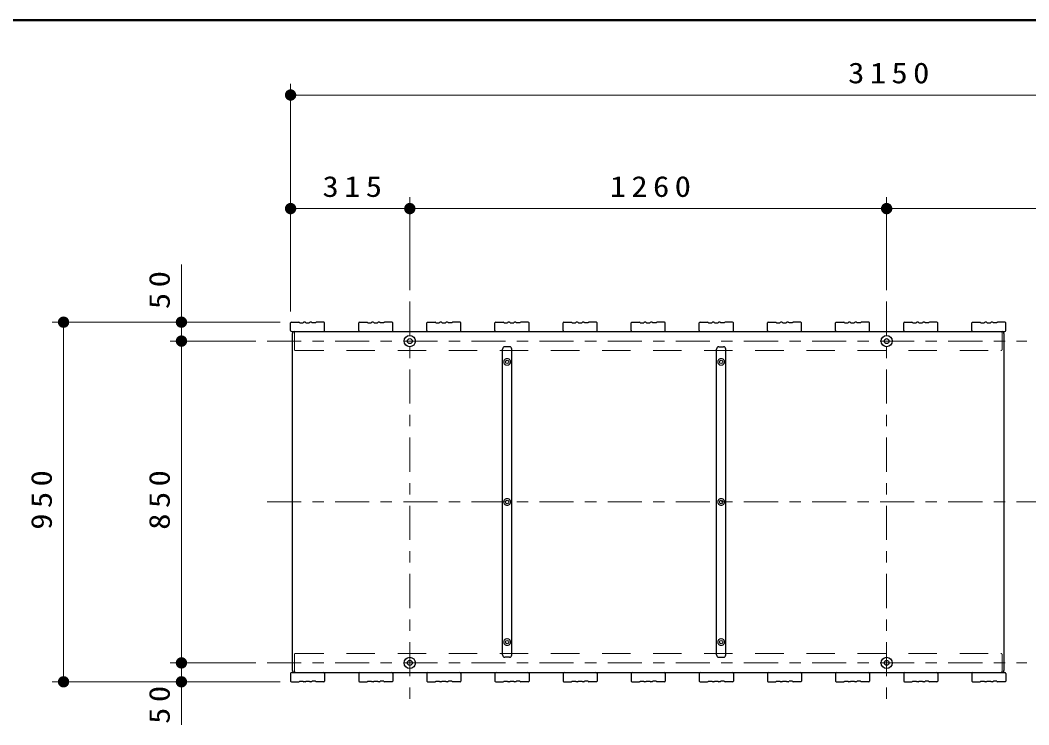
# Model space of a CAD drawing. Units: millimetres on the paper, scale 1:30. Extents: x -385 to 0, y 0 to 267.
# Drawn here: x -224.7 to -135.8, y 205 to 267 of the extents above; entities that cross this region are included whole.
import ezdxf

# ---------------------------------------------------------------- set-up
doc = ezdxf.new("R2010")
doc.units = ezdxf.units.MM
doc.linetypes.add('USER1', pattern=[4.5, 2.5, -2])
doc.linetypes.add('USER2', pattern=[6, 3, -1, 1, -1])
doc.layers.add('LY_1', color=7, linetype='Continuous', lineweight=25)
doc.layers.add('LY_4', color=7, linetype='Continuous', lineweight=13)
doc.styles.add('ＭＳ ゴシック', font='')
doc.styles.get('ＭＳ ゴシック').set_extended_font_data('MS Gothic')

# ---------------------------------------------------------------- blocks, each defined once
blk = doc.blocks.new('filled_dot')
at = {"color": 0, "linetype": 'Continuous', "lineweight": -2, "const_width": 1.25}
blk.add_lwpolyline([(-0.625, 0, 1), (0.625, 0, 1)], format="xyb", close=True, dxfattribs=at)

msp = doc.modelspace()

# ---------------------------------------------------------------- linework, layer by layer
at = {"layer": 'LY_1', "lineweight": 13}
for p, q in [((-200.839, 251.41), (-200.839, 261.41)), ((-200.839, 260.41), (-95.839, 260.41)), ((-200.839, 241.344), (-200.839, 251.41)), ((-190.339, 243.242), (-190.339, 251.41)), ((-148.339, 243.242), (-148.339, 251.41)), ((-200.839, 250.41), (-190.339, 250.41)), ((-190.339, 250.41), (-148.339, 250.41)), ((-148.339, 250.41), (-118.339, 250.41)), ((-210.452, 238.744), (-210.452, 245.478)), ((-211.452, 240.41), (-221.839, 240.41)), ((-220.839, 208.744), (-220.839, 240.41)), ((-201.772, 240.41), (-211.452, 240.41)), ((-203.908, 238.744), (-211.452, 238.744)), ((-210.452, 210.41), (-210.452, 238.744)), ((-203.908, 210.41), (-211.452, 210.41)), ((-210.452, 204.957), (-210.452, 210.41)), ((-211.452, 208.744), (-221.839, 208.744)), ((-201.772, 208.744), (-211.452, 208.744))]:
    msp.add_line(p, q, dxfattribs=at)
at = {"layer": 'LY_1', "linetype": 'USER2', "lineweight": 13}
for p, q in [((-190.339, 242.242), (-190.339, 206.912)), ((-148.339, 242.242), (-148.339, 206.912)), ((-202.908, 238.744), (-135.994, 238.744)), ((-202.908, 224.577), (-94.005, 224.577)), ((-202.908, 210.41), (-135.994, 210.41))]:
    msp.add_line(p, q, dxfattribs=at)
at = {"layer": 'LY_1'}
for p, q in [((-200.839, 239.677), (-200.839, 240.344)), ((-200.772, 240.41), (-200.106, 240.41)), ((-200.039, 240.344), (-199.739, 240.344)), ((-199.556, 240.41), (-199.672, 240.41)), ((-199.489, 240.344), (-199.189, 240.344)), ((-199.006, 240.41), (-199.122, 240.41)), ((-198.639, 240.344), (-198.939, 240.344)), ((-197.906, 240.41), (-198.572, 240.41)), ((-197.839, 239.677), (-197.839, 240.344)), ((-194.839, 239.677), (-194.839, 240.344)), ((-194.772, 240.41), (-194.106, 240.41)), ((-194.039, 240.344), (-193.739, 240.344)), ((-193.556, 240.41), (-193.672, 240.41)), ((-193.489, 240.344), (-193.189, 240.344)), ((-193.006, 240.41), (-193.122, 240.41)), ((-192.639, 240.344), (-192.939, 240.344)), ((-191.906, 240.41), (-192.572, 240.41)), ((-191.839, 239.677), (-191.839, 240.344)), ((-188.839, 239.677), (-188.839, 240.344)), ((-188.772, 240.41), (-188.106, 240.41)), ((-188.039, 240.344), (-187.739, 240.344)), ((-187.556, 240.41), (-187.672, 240.41)), ((-187.489, 240.344), (-187.189, 240.344)), ((-187.006, 240.41), (-187.122, 240.41)), ((-186.639, 240.344), (-186.939, 240.344)), ((-185.906, 240.41), (-186.572, 240.41)), ((-185.839, 239.677), (-185.839, 240.344)), ((-182.839, 239.677), (-182.839, 240.344)), ((-182.772, 240.41), (-182.106, 240.41)), ((-182.039, 240.344), (-181.739, 240.344)), ((-181.556, 240.41), (-181.672, 240.41)), ((-181.489, 240.344), (-181.189, 240.344)), ((-181.006, 240.41), (-181.122, 240.41)), ((-180.639, 240.344), (-180.939, 240.344)), ((-179.906, 240.41), (-180.572, 240.41)), ((-179.839, 239.677), (-179.839, 240.344)), ((-176.839, 239.677), (-176.839, 240.344)), ((-176.772, 240.41), (-176.106, 240.41)), ((-176.039, 240.344), (-175.739, 240.344)), ((-175.556, 240.41), (-175.672, 240.41)), ((-175.489, 240.344), (-175.189, 240.344)), ((-175.006, 240.41), (-175.122, 240.41)), ((-174.639, 240.344), (-174.939, 240.344)), ((-173.906, 240.41), (-174.572, 240.41)), ((-173.839, 239.677), (-173.839, 240.344)), ((-170.839, 239.677), (-170.839, 240.344)), ((-170.772, 240.41), (-170.106, 240.41)), ((-170.039, 240.344), (-169.739, 240.344)), ((-169.556, 240.41), (-169.672, 240.41)), ((-169.489, 240.344), (-169.189, 240.344)), ((-169.006, 240.41), (-169.122, 240.41)), ((-168.639, 240.344), (-168.939, 240.344)), ((-167.906, 240.41), (-168.572, 240.41)), ((-167.839, 239.677), (-167.839, 240.344)), ((-164.839, 239.677), (-164.839, 240.344)), ((-164.772, 240.41), (-164.106, 240.41)), ((-164.039, 240.344), (-163.739, 240.344)), ((-163.556, 240.41), (-163.672, 240.41)), ((-163.489, 240.344), (-163.189, 240.344)), ((-163.006, 240.41), (-163.122, 240.41)), ((-162.639, 240.344), (-162.939, 240.344)), ((-161.906, 240.41), (-162.572, 240.41)), ((-161.839, 239.677), (-161.839, 240.344)), ((-158.839, 239.677), (-158.839, 240.344)), ((-158.772, 240.41), (-158.106, 240.41)), ((-158.039, 240.344), (-157.739, 240.344)), ((-157.556, 240.41), (-157.672, 240.41)), ((-157.489, 240.344), (-157.189, 240.344)), ((-157.006, 240.41), (-157.122, 240.41)), ((-156.639, 240.344), (-156.939, 240.344)), ((-155.906, 240.41), (-156.572, 240.41)), ((-155.839, 239.677), (-155.839, 240.344)), ((-152.839, 239.677), (-152.839, 240.344)), ((-152.772, 240.41), (-152.106, 240.41)), ((-152.039, 240.344), (-151.739, 240.344)), ((-151.556, 240.41), (-151.672, 240.41)), ((-151.489, 240.344), (-151.189, 240.344)), ((-151.006, 240.41), (-151.122, 240.41)), ((-150.639, 240.344), (-150.939, 240.344)), ((-149.906, 240.41), (-150.572, 240.41)), ((-149.839, 239.677), (-149.839, 240.344)), ((-146.839, 239.677), (-146.839, 240.344)), ((-146.772, 240.41), (-146.106, 240.41)), ((-146.039, 240.344), (-145.739, 240.344)), ((-145.556, 240.41), (-145.672, 240.41)), ((-145.489, 240.344), (-145.189, 240.344)), ((-145.006, 240.41), (-145.122, 240.41)), ((-144.639, 240.344), (-144.939, 240.344)), ((-143.906, 240.41), (-144.572, 240.41)), ((-143.839, 239.677), (-143.839, 240.344)), ((-140.839, 239.677), (-140.839, 240.344)), ((-140.772, 240.41), (-140.106, 240.41)), ((-140.039, 240.344), (-139.739, 240.344)), ((-139.556, 240.41), (-139.672, 240.41)), ((-139.489, 240.344), (-139.189, 240.344)), ((-139.006, 240.41), (-139.122, 240.41)), ((-138.639, 240.344), (-138.939, 240.344)), ((-137.906, 240.41), (-138.572, 240.41)), ((-137.839, 239.677), (-137.839, 240.344)), ((-200.739, 239.577), (-137.939, 239.577)), ((-200.672, 209.744), (-200.672, 239.41)), ((-138.006, 239.41), (-138.006, 209.744)), ((-181.559, 238.244), (-181.969, 238.244)), ((-163.119, 238.244), (-162.709, 238.244)), ((-182.172, 211.114), (-182.172, 238.04)), ((-181.356, 211.114), (-181.356, 238.04)), ((-163.322, 211.114), (-163.322, 238.04)), ((-162.506, 211.114), (-162.506, 238.04)), ((-181.559, 210.91), (-181.969, 210.91)), ((-163.119, 210.91), (-162.709, 210.91)), ((-200.839, 209.477), (-200.839, 208.81)), ((-200.739, 209.577), (-137.939, 209.577)), ((-200.039, 208.81), (-199.739, 208.81)), ((-199.489, 208.81), (-199.189, 208.81)), ((-198.639, 208.81), (-198.939, 208.81)), ((-197.839, 209.477), (-197.839, 208.81)), ((-194.839, 209.477), (-194.839, 208.81)), ((-194.039, 208.81), (-193.739, 208.81)), ((-193.489, 208.81), (-193.189, 208.81)), ((-192.639, 208.81), (-192.939, 208.81)), ((-191.839, 209.477), (-191.839, 208.81)), ((-188.839, 209.477), (-188.839, 208.81)), ((-188.039, 208.81), (-187.739, 208.81)), ((-187.489, 208.81), (-187.189, 208.81)), ((-186.639, 208.81), (-186.939, 208.81)), ((-185.839, 209.477), (-185.839, 208.81)), ((-182.839, 209.477), (-182.839, 208.81)), ((-182.039, 208.81), (-181.739, 208.81)), ((-181.489, 208.81), (-181.189, 208.81)), ((-180.639, 208.81), (-180.939, 208.81)), ((-179.839, 209.477), (-179.839, 208.81)), ((-176.839, 209.477), (-176.839, 208.81)), ((-176.039, 208.81), (-175.739, 208.81)), ((-175.489, 208.81), (-175.189, 208.81)), ((-174.639, 208.81), (-174.939, 208.81)), ((-173.839, 209.477), (-173.839, 208.81)), ((-170.839, 209.477), (-170.839, 208.81)), ((-170.039, 208.81), (-169.739, 208.81)), ((-169.489, 208.81), (-169.189, 208.81)), ((-168.639, 208.81), (-168.939, 208.81)), ((-167.839, 209.477), (-167.839, 208.81)), ((-164.839, 209.477), (-164.839, 208.81)), ((-164.039, 208.81), (-163.739, 208.81)), ((-163.489, 208.81), (-163.189, 208.81)), ((-162.639, 208.81), (-162.939, 208.81)), ((-161.839, 209.477), (-161.839, 208.81)), ((-158.839, 209.477), (-158.839, 208.81)), ((-158.039, 208.81), (-157.739, 208.81)), ((-157.489, 208.81), (-157.189, 208.81)), ((-156.639, 208.81), (-156.939, 208.81)), ((-155.839, 209.477), (-155.839, 208.81)), ((-152.839, 209.477), (-152.839, 208.81)), ((-152.039, 208.81), (-151.739, 208.81)), ((-151.489, 208.81), (-151.189, 208.81)), ((-150.639, 208.81), (-150.939, 208.81)), ((-149.839, 209.477), (-149.839, 208.81)), ((-146.839, 209.477), (-146.839, 208.81)), ((-146.039, 208.81), (-145.739, 208.81)), ((-145.489, 208.81), (-145.189, 208.81)), ((-144.639, 208.81), (-144.939, 208.81)), ((-143.839, 209.477), (-143.839, 208.81)), ((-140.839, 209.477), (-140.839, 208.81)), ((-140.039, 208.81), (-139.739, 208.81)), ((-139.489, 208.81), (-139.189, 208.81)), ((-138.639, 208.81), (-138.939, 208.81)), ((-137.839, 209.477), (-137.839, 208.81)), ((-200.772, 208.744), (-200.106, 208.744)), ((-199.556, 208.744), (-199.672, 208.744)), ((-199.006, 208.744), (-199.122, 208.744)), ((-197.906, 208.744), (-198.572, 208.744)), ((-194.772, 208.744), (-194.106, 208.744)), ((-193.556, 208.744), (-193.672, 208.744)), ((-193.006, 208.744), (-193.122, 208.744)), ((-191.906, 208.744), (-192.572, 208.744)), ((-188.772, 208.744), (-188.106, 208.744)), ((-187.556, 208.744), (-187.672, 208.744)), ((-187.006, 208.744), (-187.122, 208.744)), ((-185.906, 208.744), (-186.572, 208.744)), ((-182.772, 208.744), (-182.106, 208.744)), ((-181.556, 208.744), (-181.672, 208.744)), ((-181.006, 208.744), (-181.122, 208.744)), ((-179.906, 208.744), (-180.572, 208.744)), ((-176.772, 208.744), (-176.106, 208.744)), ((-175.556, 208.744), (-175.672, 208.744)), ((-175.006, 208.744), (-175.122, 208.744)), ((-173.906, 208.744), (-174.572, 208.744)), ((-170.772, 208.744), (-170.106, 208.744)), ((-169.556, 208.744), (-169.672, 208.744)), ((-169.006, 208.744), (-169.122, 208.744)), ((-167.906, 208.744), (-168.572, 208.744)), ((-164.772, 208.744), (-164.106, 208.744)), ((-163.556, 208.744), (-163.672, 208.744)), ((-163.006, 208.744), (-163.122, 208.744)), ((-161.906, 208.744), (-162.572, 208.744)), ((-158.772, 208.744), (-158.106, 208.744)), ((-157.556, 208.744), (-157.672, 208.744)), ((-157.006, 208.744), (-157.122, 208.744)), ((-155.906, 208.744), (-156.572, 208.744)), ((-152.772, 208.744), (-152.106, 208.744)), ((-151.556, 208.744), (-151.672, 208.744)), ((-151.006, 208.744), (-151.122, 208.744)), ((-149.906, 208.744), (-150.572, 208.744)), ((-146.772, 208.744), (-146.106, 208.744)), ((-145.556, 208.744), (-145.672, 208.744)), ((-145.006, 208.744), (-145.122, 208.744)), ((-143.906, 208.744), (-144.572, 208.744)), ((-140.772, 208.744), (-140.106, 208.744)), ((-139.556, 208.744), (-139.672, 208.744)), ((-139.006, 208.744), (-139.122, 208.744)), ((-137.906, 208.744), (-138.572, 208.744))]:
    msp.add_line(p, q, dxfattribs=at)
at = {"layer": 'LY_1', "linetype": 'USER1', "lineweight": 13}
for p, q in [((-200.506, 239.477), (-200.506, 238.01)), ((-138.172, 239.477), (-138.172, 238.01)), ((-200.406, 237.91), (-138.272, 237.91)), ((-200.506, 209.677), (-200.506, 211.144)), ((-200.406, 211.244), (-138.272, 211.244)), ((-138.172, 209.677), (-138.172, 211.144))]:
    msp.add_line(p, q, dxfattribs=at)
at = {"layer": 'LY_1'}
for centre, radius in [((-190.339, 238.744), 0.492), ((-148.339, 238.744), 0.492), ((-190.339, 238.744), 0.217), ((-148.339, 238.744), 0.217), ((-181.764, 236.91), 0.15), ((-162.914, 236.91), 0.15), ((-181.764, 224.577), 0.15), ((-162.914, 224.577), 0.15), ((-181.764, 212.244), 0.15), ((-162.914, 212.244), 0.15), ((-190.339, 210.41), 0.492), ((-190.339, 210.41), 0.217), ((-148.339, 210.41), 0.492), ((-148.339, 210.41), 0.217)]:
    msp.add_circle(centre, radius, dxfattribs=at)
at = {"layer": 'LY_1', "linetype": 'USER1', "lineweight": 13}
for centre in [(-181.764, 236.91), (-162.914, 236.91), (-181.764, 224.577), (-162.914, 224.577), (-181.764, 212.244), (-162.914, 212.244)]:
    msp.add_circle(centre, 0.3, dxfattribs=at)
at = {"layer": 'LY_1'}
for centre, radius, start, end in [((-200.772, 240.344), 0.0667, 90, 180), ((-200.106, 240.344), 0.0667, 360, 90), ((-199.672, 240.344), 0.0667, 90, 180), ((-199.556, 240.344), 0.0667, 360, 90), ((-199.122, 240.344), 0.0667, 90, 180), ((-199.006, 240.344), 0.0667, 0, 90), ((-198.572, 240.344), 0.0667, 90, 180), ((-197.906, 240.344), 0.0667, 0, 90), ((-194.772, 240.344), 0.0667, 90, 180), ((-194.106, 240.344), 0.0667, 360, 90), ((-193.672, 240.344), 0.0667, 90, 180), ((-193.556, 240.344), 0.0667, 360, 90), ((-193.122, 240.344), 0.0667, 90, 180), ((-193.006, 240.344), 0.0667, 0, 90), ((-192.572, 240.344), 0.0667, 90, 180), ((-191.906, 240.344), 0.0667, 0, 90), ((-188.772, 240.344), 0.0667, 90, 180), ((-188.106, 240.344), 0.0667, 360, 90), ((-187.672, 240.344), 0.0667, 90, 180), ((-187.556, 240.344), 0.0667, 360, 90), ((-187.122, 240.344), 0.0667, 90, 180), ((-187.006, 240.344), 0.0667, 0, 90), ((-186.572, 240.344), 0.0667, 90, 180), ((-185.906, 240.344), 0.0667, 0, 90), ((-182.772, 240.344), 0.0667, 90, 180), ((-182.106, 240.344), 0.0667, 360, 90), ((-181.672, 240.344), 0.0667, 90, 180), ((-181.556, 240.344), 0.0667, 360, 90), ((-181.122, 240.344), 0.0667, 90, 180), ((-181.006, 240.344), 0.0667, 0, 90), ((-180.572, 240.344), 0.0667, 90, 180), ((-179.906, 240.344), 0.0667, 0, 90), ((-176.772, 240.344), 0.0667, 90, 180), ((-176.106, 240.344), 0.0667, 360, 90), ((-175.672, 240.344), 0.0667, 90, 180), ((-175.556, 240.344), 0.0667, 360, 90), ((-175.122, 240.344), 0.0667, 90, 180), ((-175.006, 240.344), 0.0667, 0, 90), ((-174.572, 240.344), 0.0667, 90, 180), ((-173.906, 240.344), 0.0667, 0, 90), ((-170.772, 240.344), 0.0667, 90, 180), ((-170.106, 240.344), 0.0667, 360, 90), ((-169.672, 240.344), 0.0667, 90, 180), ((-169.556, 240.344), 0.0667, 360, 90), ((-169.122, 240.344), 0.0667, 90, 180), ((-169.006, 240.344), 0.0667, 0, 90), ((-168.572, 240.344), 0.0667, 90, 180), ((-167.906, 240.344), 0.0667, 0, 90), ((-164.772, 240.344), 0.0667, 90, 180), ((-164.106, 240.344), 0.0667, 360, 90), ((-163.672, 240.344), 0.0667, 90, 180), ((-163.556, 240.344), 0.0667, 360, 90), ((-163.122, 240.344), 0.0667, 90, 180), ((-163.006, 240.344), 0.0667, 0, 90), ((-162.572, 240.344), 0.0667, 90, 180), ((-161.906, 240.344), 0.0667, 0, 90), ((-158.772, 240.344), 0.0667, 90, 180), ((-158.106, 240.344), 0.0667, 360, 90), ((-157.672, 240.344), 0.0667, 90, 180), ((-157.556, 240.344), 0.0667, 360, 90), ((-157.122, 240.344), 0.0667, 90, 180), ((-157.006, 240.344), 0.0667, 0, 90), ((-156.572, 240.344), 0.0667, 90, 180), ((-155.906, 240.344), 0.0667, 0, 90), ((-152.772, 240.344), 0.0667, 90, 180), ((-152.106, 240.344), 0.0667, 360, 90), ((-151.672, 240.344), 0.0667, 90, 180), ((-151.556, 240.344), 0.0667, 360, 90), ((-151.122, 240.344), 0.0667, 90, 180), ((-151.006, 240.344), 0.0667, 0, 90), ((-150.572, 240.344), 0.0667, 90, 180), ((-149.906, 240.344), 0.0667, 0, 90), ((-146.772, 240.344), 0.0667, 90, 180), ((-146.106, 240.344), 0.0667, 360, 90), ((-145.672, 240.344), 0.0667, 90, 180), ((-145.556, 240.344), 0.0667, 360, 90), ((-145.122, 240.344), 0.0667, 90, 180), ((-145.006, 240.344), 0.0667, 0, 90), ((-144.572, 240.344), 0.0667, 90, 180), ((-143.906, 240.344), 0.0667, 0, 90), ((-140.772, 240.344), 0.0667, 90, 180), ((-140.106, 240.344), 0.0667, 360, 90), ((-139.672, 240.344), 0.0667, 90, 180), ((-139.556, 240.344), 0.0667, 360, 90), ((-139.122, 240.344), 0.0667, 90, 180), ((-139.006, 240.344), 0.0667, 0, 90), ((-138.572, 240.344), 0.0667, 90, 180), ((-137.906, 240.344), 0.0667, 0, 90), ((-200.739, 239.677), 0.1, 180, 270), ((-200.506, 239.41), 0.167, 90, 180), ((-197.939, 239.677), 0.1, 270, 0), ((-194.739, 239.677), 0.1, 180, 270), ((-191.939, 239.677), 0.1, 270, 0), ((-188.739, 239.677), 0.1, 180, 270), ((-185.939, 239.677), 0.1, 270, 0), ((-182.739, 239.677), 0.1, 180, 270), ((-179.939, 239.677), 0.1, 270, 0), ((-176.739, 239.677), 0.1, 180, 270), ((-173.939, 239.677), 0.1, 270, 0), ((-170.739, 239.677), 0.1, 180, 270), ((-167.939, 239.677), 0.1, 270, 0), ((-164.739, 239.677), 0.1, 180, 270), ((-161.939, 239.677), 0.1, 270, 0), ((-158.739, 239.677), 0.1, 180, 270), ((-155.939, 239.677), 0.1, 270, 0), ((-152.739, 239.677), 0.1, 180, 270), ((-149.939, 239.677), 0.1, 270, 0), ((-146.739, 239.677), 0.1, 180, 270), ((-143.939, 239.677), 0.1, 270, 0), ((-140.739, 239.677), 0.1, 180, 270), ((-138.172, 239.41), 0.167, 0, 90), ((-137.939, 239.677), 0.1, 270, 0), ((-181.969, 238.04), 0.203, 90, 180), ((-181.559, 238.04), 0.203, 0, 90), ((-163.119, 238.04), 0.203, 90, 180), ((-162.709, 238.04), 0.203, 0, 90), ((-181.969, 211.114), 0.203, 180, 270), ((-181.559, 211.114), 0.203, 270, 0), ((-163.119, 211.114), 0.203, 180, 270), ((-162.709, 211.114), 0.203, 270, 0), ((-200.506, 209.744), 0.167, 180, 270), ((-138.172, 209.744), 0.167, 270, 0), ((-200.739, 209.477), 0.1, 90, 180), ((-200.772, 208.81), 0.0667, 180, 270), ((-200.106, 208.81), 0.0667, 270, 0), ((-199.672, 208.81), 0.0667, 180, 270), ((-199.556, 208.81), 0.0667, 270, 0), ((-199.122, 208.81), 0.0667, 180, 270), ((-199.006, 208.81), 0.0667, 270, 0), ((-198.572, 208.81), 0.0667, 180, 270), ((-197.939, 209.477), 0.1, 0, 90), ((-197.906, 208.81), 0.0667, 270, 0), ((-194.739, 209.477), 0.1, 90, 180), ((-194.772, 208.81), 0.0667, 180, 270), ((-194.106, 208.81), 0.0667, 270, 0), ((-193.672, 208.81), 0.0667, 180, 270), ((-193.556, 208.81), 0.0667, 270, 0), ((-193.122, 208.81), 0.0667, 180, 270), ((-193.006, 208.81), 0.0667, 270, 0), ((-192.572, 208.81), 0.0667, 180, 270), ((-191.939, 209.477), 0.1, 0, 90), ((-191.906, 208.81), 0.0667, 270, 0), ((-188.739, 209.477), 0.1, 90, 180), ((-188.772, 208.81), 0.0667, 180, 270), ((-188.106, 208.81), 0.0667, 270, 0), ((-187.672, 208.81), 0.0667, 180, 270), ((-187.556, 208.81), 0.0667, 270, 0), ((-187.122, 208.81), 0.0667, 180, 270), ((-187.006, 208.81), 0.0667, 270, 0), ((-186.572, 208.81), 0.0667, 180, 270), ((-185.939, 209.477), 0.1, 0, 90), ((-185.906, 208.81), 0.0667, 270, 0), ((-182.739, 209.477), 0.1, 90, 180), ((-182.772, 208.81), 0.0667, 180, 270), ((-182.106, 208.81), 0.0667, 270, 0), ((-181.672, 208.81), 0.0667, 180, 270), ((-181.556, 208.81), 0.0667, 270, 0), ((-181.122, 208.81), 0.0667, 180, 270), ((-181.006, 208.81), 0.0667, 270, 0), ((-180.572, 208.81), 0.0667, 180, 270), ((-179.939, 209.477), 0.1, 0, 90), ((-179.906, 208.81), 0.0667, 270, 0), ((-176.739, 209.477), 0.1, 90, 180), ((-176.772, 208.81), 0.0667, 180, 270), ((-176.106, 208.81), 0.0667, 270, 0), ((-175.672, 208.81), 0.0667, 180, 270), ((-175.556, 208.81), 0.0667, 270, 0), ((-175.122, 208.81), 0.0667, 180, 270), ((-175.006, 208.81), 0.0667, 270, 0), ((-174.572, 208.81), 0.0667, 180, 270), ((-173.939, 209.477), 0.1, 0, 90), ((-173.906, 208.81), 0.0667, 270, 0), ((-170.739, 209.477), 0.1, 90, 180), ((-170.772, 208.81), 0.0667, 180, 270), ((-170.106, 208.81), 0.0667, 270, 0), ((-169.672, 208.81), 0.0667, 180, 270), ((-169.556, 208.81), 0.0667, 270, 0), ((-169.122, 208.81), 0.0667, 180, 270), ((-169.006, 208.81), 0.0667, 270, 0), ((-168.572, 208.81), 0.0667, 180, 270), ((-167.939, 209.477), 0.1, 0, 90), ((-167.906, 208.81), 0.0667, 270, 0), ((-164.739, 209.477), 0.1, 90, 180), ((-164.772, 208.81), 0.0667, 180, 270), ((-164.106, 208.81), 0.0667, 270, 0), ((-163.672, 208.81), 0.0667, 180, 270), ((-163.556, 208.81), 0.0667, 270, 0), ((-163.122, 208.81), 0.0667, 180, 270), ((-163.006, 208.81), 0.0667, 270, 0), ((-162.572, 208.81), 0.0667, 180, 270), ((-161.939, 209.477), 0.1, 0, 90), ((-161.906, 208.81), 0.0667, 270, 0), ((-158.739, 209.477), 0.1, 90, 180), ((-158.772, 208.81), 0.0667, 180, 270), ((-158.106, 208.81), 0.0667, 270, 0), ((-157.672, 208.81), 0.0667, 180, 270), ((-157.556, 208.81), 0.0667, 270, 0), ((-157.122, 208.81), 0.0667, 180, 270), ((-157.006, 208.81), 0.0667, 270, 0), ((-156.572, 208.81), 0.0667, 180, 270), ((-155.939, 209.477), 0.1, 0, 90), ((-155.906, 208.81), 0.0667, 270, 0), ((-152.739, 209.477), 0.1, 90, 180), ((-152.772, 208.81), 0.0667, 180, 270), ((-152.106, 208.81), 0.0667, 270, 0), ((-151.672, 208.81), 0.0667, 180, 270), ((-151.556, 208.81), 0.0667, 270, 0), ((-151.122, 208.81), 0.0667, 180, 270), ((-151.006, 208.81), 0.0667, 270, 0), ((-150.572, 208.81), 0.0667, 180, 270), ((-149.939, 209.477), 0.1, 0, 90), ((-149.906, 208.81), 0.0667, 270, 0), ((-146.739, 209.477), 0.1, 90, 180), ((-146.772, 208.81), 0.0667, 180, 270), ((-146.106, 208.81), 0.0667, 270, 0), ((-145.672, 208.81), 0.0667, 180, 270), ((-145.556, 208.81), 0.0667, 270, 0), ((-145.122, 208.81), 0.0667, 180, 270), ((-145.006, 208.81), 0.0667, 270, 0), ((-144.572, 208.81), 0.0667, 180, 270), ((-143.939, 209.477), 0.1, 0, 90), ((-143.906, 208.81), 0.0667, 270, 0), ((-140.739, 209.477), 0.1, 90, 180), ((-140.772, 208.81), 0.0667, 180, 270), ((-140.106, 208.81), 0.0667, 270, 0), ((-139.672, 208.81), 0.0667, 180, 270), ((-139.556, 208.81), 0.0667, 270, 0), ((-139.122, 208.81), 0.0667, 180, 270), ((-139.006, 208.81), 0.0667, 270, 0), ((-138.572, 208.81), 0.0667, 180, 270), ((-137.939, 209.477), 0.1, 0, 90), ((-137.906, 208.81), 0.0667, 270, 0)]:
    msp.add_arc(centre, radius, start, end, dxfattribs=at)
at = {"layer": 'LY_1', "linetype": 'USER1', "lineweight": 13}
for centre, start, end in [((-200.406, 239.477), 90, 180), ((-138.272, 239.477), 0, 90), ((-200.406, 238.01), 180, 270), ((-138.272, 238.01), 270, 0), ((-200.406, 211.144), 90, 180), ((-138.272, 211.144), 0, 90), ((-200.406, 209.677), 180, 270), ((-138.272, 209.677), 270, 0)]:
    msp.add_arc(centre, 0.1, start, end, dxfattribs=at)
at = {"layer": 'LY_4', "lineweight": 50}
msp.add_line((0, 267), (-385, 267), dxfattribs=at)

# ---------------------------------------------------------------- block references
at = {"layer": 'LY_1', "lineweight": 13, "xscale": 0.4, "yscale": 0.4}
for p in [(-200.839, 260.41), (-200.839, 250.41), (-190.339, 250.41), (-148.339, 250.41)]:
    msp.add_blockref('filled_dot', p, dxfattribs=at)
for p, rotation in [((-190.339, 250.41), 180), ((-148.339, 250.41), 180), ((-220.839, 240.41), 270), ((-210.452, 240.41), 270), ((-210.452, 238.744), 90), ((-210.452, 238.744), 270), ((-210.452, 210.41), 270), ((-210.452, 210.41), 90), ((-220.839, 208.744), 90), ((-210.452, 208.744), 90)]:
    msp.add_blockref('filled_dot', p, dxfattribs=dict(at, rotation=rotation))

# ---------------------------------------------------------------- texts
at = {"layer": 'LY_1', "char_height": 1.833, "attachment_point": 8, "style": 'ＭＳ ゴシック'}
for s, insert in [('\\T1.33;\\W1.15;3150', (-147.916, 261.41)), ('\\T1.33;\\W1.15;315', (-195.172, 251.41)), ('\\T1.33;\\W1.15;1260', (-168.916, 251.41))]:
    msp.add_mtext(s, dxfattribs=dict(at, insert=insert))
at = {"layer": 'LY_1', "char_height": 1.833, "attachment_point": 8, "rotation": 90, "style": 'ＭＳ ゴシック'}
for s, insert in [('\\T1.34;\\W1.15;50', (-211.452, 243.478)), ('\\T1.33;\\W1.15;950', (-221.839, 224.992)), ('\\T1.33;\\W1.15;850', (-211.452, 224.992)), ('\\T1.34;\\W1.15;50', (-211.452, 206.957))]:
    msp.add_mtext(s, dxfattribs=dict(at, insert=insert))

doc.saveas('drawing.dxf')
